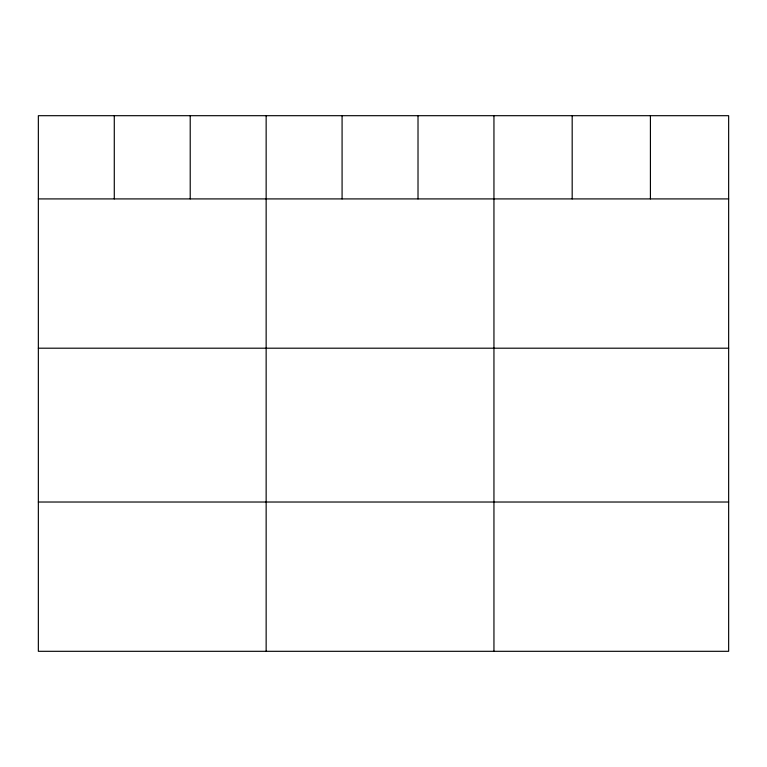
<?xml version="1.0" encoding="UTF-8"?>
<svg xmlns="http://www.w3.org/2000/svg" width="767" height="767" viewBox="0 0 767 767"><rect width="100%" height="100%" fill="white"/><g stroke="black" fill="none" stroke-linecap="round" stroke-linejoin="round"><path stroke-width="1.15" d="M728.65 198.912L728.65 651.308L38.35 651.308L38.35 115.692L728.65 115.692L728.65 198.912L38.35 198.912M38.35 348.199L728.65 348.199M38.35 502.021L728.65 502.021M650.416 115.692L650.416 198.912M572.182 115.692L572.182 198.912M493.948 115.692L493.948 651.308M418.015 115.692L418.015 198.912M342.082 115.692L342.082 198.912M266.149 115.692L266.149 651.308M190.216 115.692L190.216 198.912M114.283 115.692L114.283 198.912"/></g></svg>
